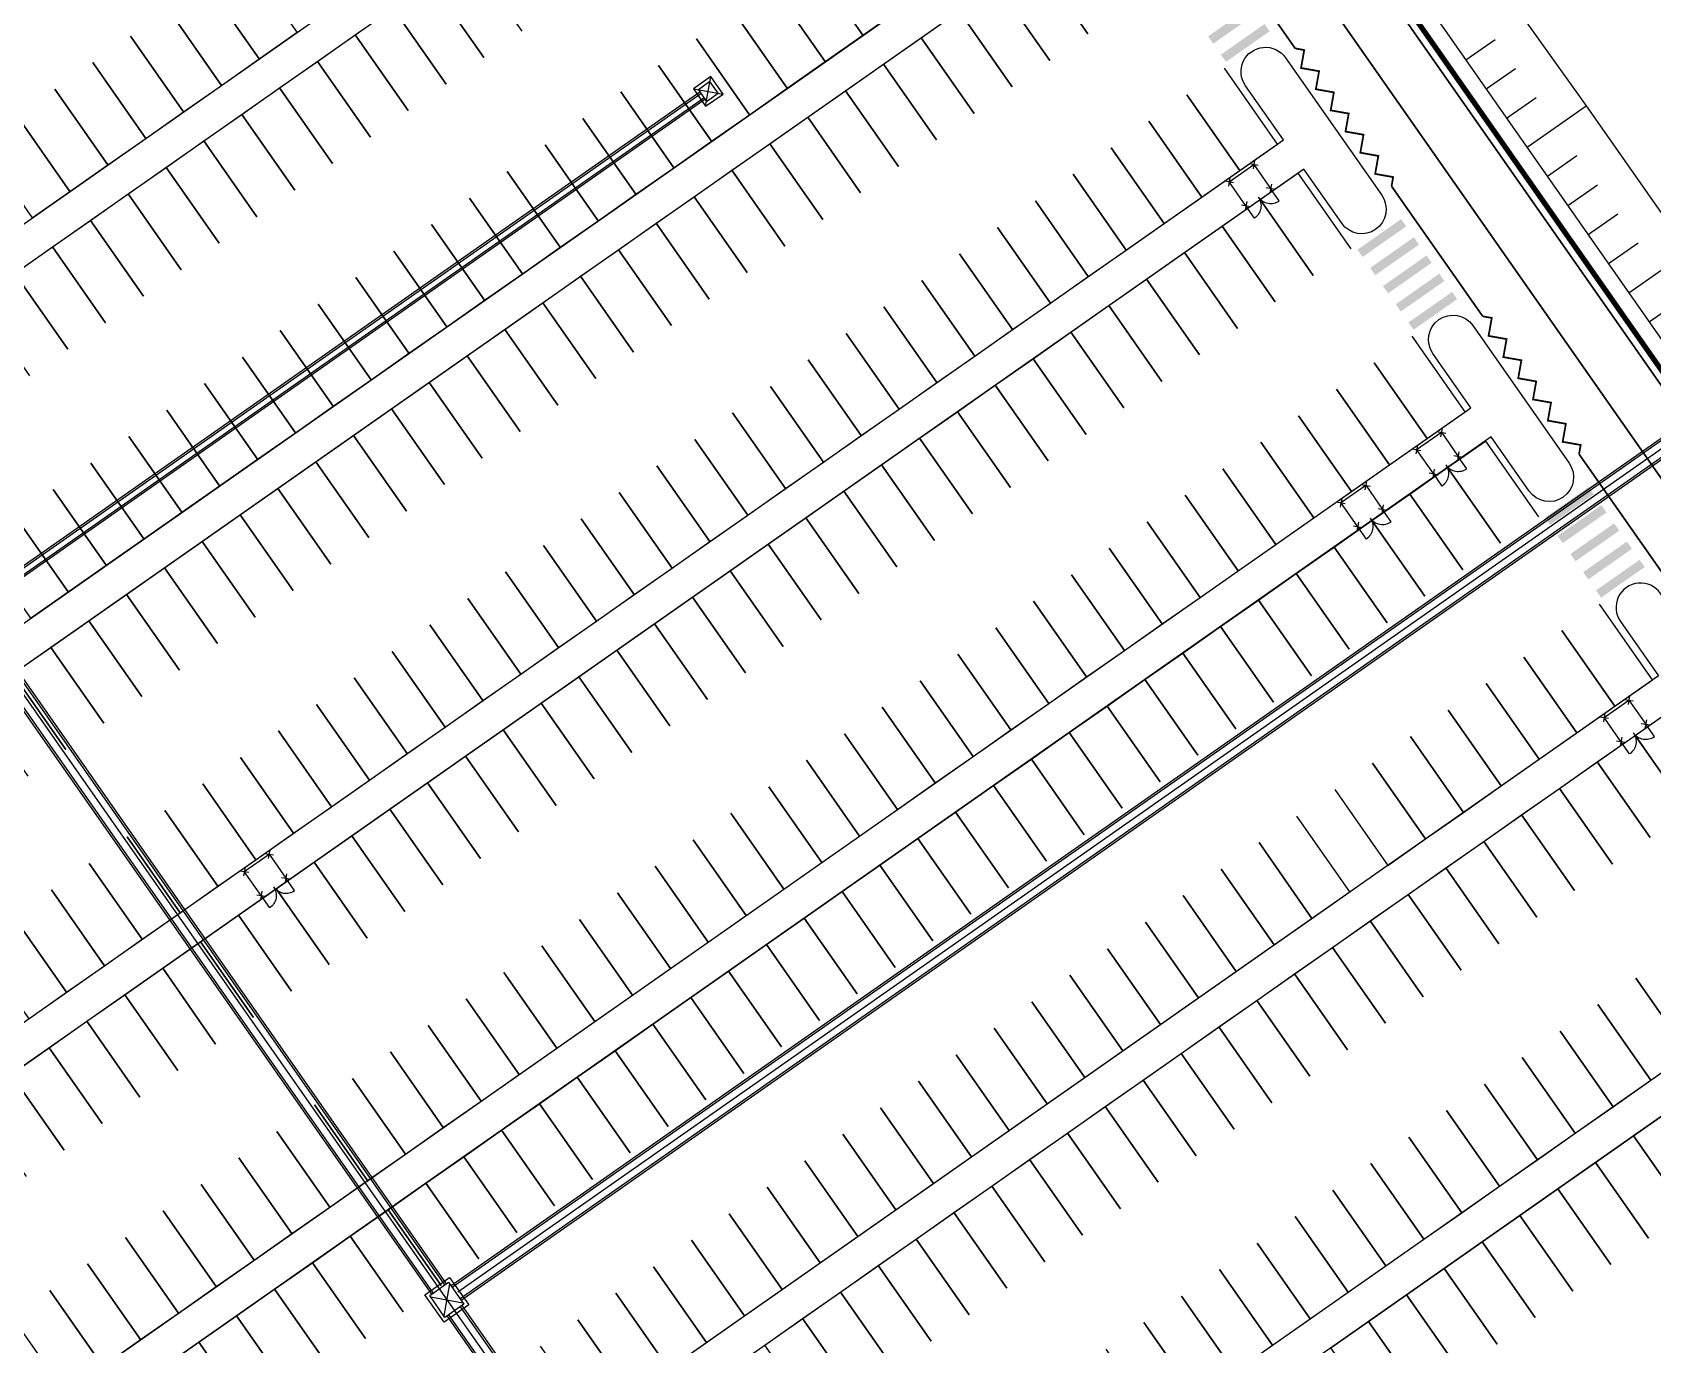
# Model space of a CAD drawing. Header units: millimetres. Extents: x 152904052 to 153933663, y 538271515 to 539240469.
# Drawn here: x 153315721 to 153406908, y 538838528 to 538912353 of the extents above; entities that cross this region are included whole.
import ezdxf

# ---------------------------------------------------------------- set-up
doc = ezdxf.new("R2010")
doc.units = ezdxf.units.MM
doc.layers.add('FENC', color=7, linetype='Continuous')
doc.layers.add('SCHM', color=9, linetype='Continuous')

# ---------------------------------------------------------------- blocks, each defined once
blk = doc.blocks.new('MF-2(H2000)')
for points in [[(48447494, 24728615), (48447141, 24728262)], [(48447141, 24728615), (48447494, 24728262)], [(48449194, 24728615), (48448841, 24728262)], [(48448841, 24728615), (48449194, 24728262)], [(48447494, 24726965), (48447141, 24726612)], [(48447141, 24726965), (48447494, 24726612)], [(48449194, 24726965), (48448841, 24726612)], [(48448841, 24726965), (48449194, 24726612)]]:
    blk.add_lwpolyline(points)
at = {"ltscale": 3}
blk.add_lwpolyline([(48447317, 24726788), (48447317, 24726788), (48447317, 24728438), (48449017, 24728438), (48449017, 24726788), (48449017, 24726788)], dxfattribs=at)
at = {"ltscale": 5}
for points in [[(48448167, 24726788, -0.414214), (48447317, 24725938), (48447317, 24726788)], [(48448167, 24726788, 0.414214), (48449017, 24725938), (48449017, 24726788)]]:
    blk.add_lwpolyline(points, format="xyb", dxfattribs=at)

msp = doc.modelspace()

# ---------------------------------------------------------------- linework, layer by layer
at = {"layer": 'SCHM'}
for p, q in [((153396399, 538910811.2), (153398038.7, 538911959.3)), ((153397546.2, 538909172.9), (153399194.1, 538910326.8)), ((153353610.9, 538908195.9), (153353905.6, 538909867.1)), ((153353610.9, 538908195.9), (153353905.6, 538909867.1)), ((153312329.6, 538880328), (153353287.2, 538909006.9)), ((153312616.4, 538879918.5), (153353574, 538908597.3)), ((153352922.6, 538909178.8), (153354593.9, 538908884.1)), ((153352922.6, 538909178.8), (153354593.9, 538908884.1)), ((153398693.3, 538907534.6), (153400349.4, 538908694.2)), ((153399840.5, 538905896.3), (153403166.5, 538908225.2)), ((153400987.6, 538904258), (153402651.5, 538905423)), ((153402134.8, 538902619.7), (153403799.4, 538903785.3)), ((153403281.9, 538900981.4), (153404947.4, 538902147.5)), ((153404429.1, 538899343.1), (153406095.4, 538900509.8)), ((153405576.2, 538897704.8), (153408910.5, 538900039.4)), ((153406723.4, 538896066.4), (153408391.3, 538897234.3))]:
    msp.add_line(p, q, dxfattribs=at)
at = {"layer": 'SCHM', "ltscale": 10}
for p, q in [((153312387, 538880246.1), (153353344.6, 538908924.9)), ((153312559, 538880000.4), (153353516.6, 538908679.2))]:
    msp.add_line(p, q, dxfattribs=at)
at = {"layer": 'SCHM'}
for points in [[(153309206.5, 538922882.6), (153362041.8, 538959878.3), (153517431.3, 538737959.2), (153500636.4, 538637005.7), (153497846.8, 538615992.3), (153507779.6, 538601806.8), (153445728.8, 538558358.4)], [(153368480.6, 538957184.3), (153379914.4, 538940774.9), (153391533.7, 538924495.3), (153403166.5, 538908225.2), (153414656.2, 538891854.9), (153426245.2, 538875554.1), (153437524, 538859036.1), (153449027.6, 538842675.5), (153460487.6, 538826284.4), (153472057.4, 538809970.2), (153483327.8, 538793446.3), (153494806.5, 538777068.3), (153506223.5, 538760647.1), (153520027.1, 538740488.4), (153516130.8, 538718753.3)], [(153359483.7, 538916458.7), (153362466.3, 538912199.1), (153364596.1, 538913690.4), (153361613.5, 538917950)], [(153375115.2, 538912266.4), (153372132.6, 538916526), (153374262.4, 538918017.3), (153377245, 538913757.7)], [(153341133.7, 538910934.5), (153338151.1, 538915194.1), (153340280.9, 538916685.4), (153343263.5, 538912425.8)], [(153325502.1, 538915126.8), (153328484.7, 538910867.2), (153330614.5, 538912358.5), (153327631.9, 538916618.1)], [(153357353.9, 538914967.4), (153360336.5, 538910707.8), (153362466.3, 538912199.1), (153359483.7, 538916458.7)], [(153372985.4, 538910775.1), (153370002.8, 538915034.7), (153372132.6, 538916526), (153375115.2, 538912266.4)], [(153323372.3, 538913635.5), (153326354.9, 538909375.9), (153328484.7, 538910867.2), (153325502.1, 538915126.8)], [(153339003.9, 538909443.2), (153336021.3, 538913702.8), (153338151.1, 538915194.1), (153341133.7, 538910934.5)], [(153355224.1, 538913476.1), (153358206.7, 538909216.5), (153360336.5, 538910707.8), (153357353.9, 538914967.4)], [(153370855.6, 538909283.8), (153367873, 538913543.4), (153370002.8, 538915034.7), (153372985.4, 538910775.1)], [(153321242.5, 538912144.2), (153324225.1, 538907884.6), (153326354.9, 538909375.9), (153323372.3, 538913635.5)], [(153336874.1, 538907951.9), (153333891.5, 538912211.5), (153336021.3, 538913702.8), (153339003.9, 538909443.2)], [(153353094.3, 538911984.8), (153356076.9, 538907725.2), (153358206.7, 538909216.5), (153355224.1, 538913476.1)], [(153368725.8, 538907792.5), (153365743.2, 538912052.1), (153367873, 538913543.4), (153370855.6, 538909283.8)], [(153319112.7, 538910652.9), (153322095.3, 538906393.3), (153324225.1, 538907884.6), (153321242.5, 538912144.2)], [(153334744.3, 538906460.6), (153331761.7, 538910720.2), (153333891.5, 538912211.5), (153336874.1, 538907951.9)], [(153350964.5, 538910493.5), (153353947.1, 538906233.9), (153356076.9, 538907725.2), (153353094.3, 538911984.8)], [(153366596, 538906301.2), (153363613.4, 538910560.8), (153365743.2, 538912052.1), (153368725.8, 538907792.5)], [(153316983, 538909161.6), (153319965.5, 538904902), (153322095.3, 538906393.3), (153319112.7, 538910652.9)], [(153332614.5, 538904969.3), (153329631.9, 538909228.9), (153331761.7, 538910720.2), (153334744.3, 538906460.6)], [(153348834.7, 538909002.2), (153351817.3, 538904742.6), (153353947.1, 538906233.9), (153350964.5, 538910493.5)], [(153364466.2, 538904809.9), (153361483.6, 538909069.5), (153363613.4, 538910560.8), (153366596, 538906301.2)], [(153380686.5, 538908842.8), (153383669.1, 538904583.2), (153385798.9, 538906074.5), (153382816.3, 538910334)], [(153314853.2, 538907670.3), (153317835.8, 538903410.7), (153319965.5, 538904902), (153316983, 538909161.6)], [(153330484.7, 538903478), (153327502.1, 538907737.6), (153329631.9, 538909228.9), (153332614.5, 538904969.3)], [(153346704.9, 538907510.9), (153349687.5, 538903251.3), (153351817.3, 538904742.6), (153348834.7, 538909002.2)], [(153362336.4, 538903318.6), (153359353.8, 538907578.2), (153361483.6, 538909069.5), (153364466.2, 538904809.9)], [(153378556.7, 538907351.5), (153381539.3, 538903091.9), (153383669.1, 538904583.2), (153380686.5, 538908842.8)], [(153312723.4, 538906179), (153315706, 538901919.4), (153317835.8, 538903410.7), (153314853.2, 538907670.3)], [(153328354.9, 538901986.7), (153325372.3, 538906246.3), (153327502.1, 538907737.6), (153330484.7, 538903478)], [(153344575.1, 538906019.6), (153347557.7, 538901760), (153349687.5, 538903251.3), (153346704.9, 538907510.9)], [(153360206.7, 538901827.3), (153357224.1, 538906086.9), (153359353.8, 538907578.2), (153362336.4, 538903318.6)], [(153376426.9, 538905860.2), (153379409.5, 538901600.6), (153381539.3, 538903091.9), (153378556.7, 538907351.5)], [(153326225.1, 538900495.4), (153323242.5, 538904755), (153325372.3, 538906246.3), (153328354.9, 538901986.7)], [(153342445.3, 538904528.3), (153345427.9, 538900268.7), (153347557.7, 538901760), (153344575.1, 538906019.6)], [(153358076.9, 538900336), (153355094.3, 538904595.6), (153357224.1, 538906086.9), (153360206.7, 538901827.3)], [(153374297.1, 538904368.9), (153377279.7, 538900109.3), (153379409.5, 538901600.6), (153376426.9, 538905860.2)], [(153324095.3, 538899004.1), (153321112.7, 538903263.7), (153323242.5, 538904755), (153326225.1, 538900495.4)], [(153340315.5, 538903037), (153343298.1, 538898777.4), (153345427.9, 538900268.7), (153342445.3, 538904528.3)], [(153355947.1, 538898844.7), (153352964.5, 538903104.3), (153355094.3, 538904595.6), (153358076.9, 538900336)], [(153372167.3, 538902877.6), (153375149.9, 538898618), (153377279.7, 538900109.3), (153374297.1, 538904368.9)], [(153387798.8, 538898685.3), (153384816.2, 538902944.9), (153386946, 538904436.2), (153389928.6, 538900176.6)], [(153321965.5, 538897512.8), (153318982.9, 538901772.4), (153321112.7, 538903263.7), (153324095.3, 538899004.1)], [(153338185.7, 538901545.7), (153341168.3, 538897286.1), (153343298.1, 538898777.4), (153340315.5, 538903037)], [(153353817.3, 538897353.4), (153350834.7, 538901613), (153352964.5, 538903104.3), (153355947.1, 538898844.7)], [(153385669, 538897194), (153382686.4, 538901453.6), (153384816.2, 538902944.9), (153387798.8, 538898685.3)], [(153370037.5, 538901386.3), (153373020.1, 538897126.7), (153375149.9, 538898618), (153372167.3, 538902877.6)], [(153319835.7, 538896021.5), (153316853.1, 538900281.1), (153318982.9, 538901772.4), (153321965.5, 538897512.8)], [(153336055.9, 538900054.4), (153339038.5, 538895794.8), (153341168.3, 538897286.1), (153338185.7, 538901545.7)], [(153351687.5, 538895862.1), (153348704.9, 538900121.7), (153350834.7, 538901613), (153353817.3, 538897353.4)], [(153367907.7, 538899895), (153370890.3, 538895635.4), (153373020.1, 538897126.7), (153370037.5, 538901386.3)], [(153383539.2, 538895702.7), (153380556.6, 538899962.3), (153382686.4, 538901453.6), (153385669, 538897194)], [(153317705.9, 538894530.2), (153314723.3, 538898789.8), (153316853.1, 538900281.1), (153319835.7, 538896021.5)], [(153333926.1, 538898563.1), (153336908.7, 538894303.5), (153339038.5, 538895794.8), (153336055.9, 538900054.4)], [(153349557.7, 538894370.8), (153346575.1, 538898630.4), (153348704.9, 538900121.7), (153351687.5, 538895862.1)], [(153365777.9, 538898403.7), (153368760.5, 538894144.1), (153370890.3, 538895635.4), (153367907.7, 538899895)], [(153381409.4, 538894211.4), (153378426.8, 538898471), (153380556.6, 538899962.3), (153383539.2, 538895702.7)], [(153315576.1, 538893038.9), (153312593.5, 538897298.5), (153314723.3, 538898789.8), (153317705.9, 538894530.2)], [(153331796.3, 538897071.8), (153334778.9, 538892812.2), (153336908.7, 538894303.5), (153333926.1, 538898563.1)], [(153347427.9, 538892879.5), (153344445.3, 538897139.1), (153346575.1, 538898630.4), (153349557.7, 538894370.8)], [(153363648.1, 538896912.4), (153366630.7, 538892652.8), (153368760.5, 538894144.1), (153365777.9, 538898403.7)], [(153379279.6, 538892720.1), (153376297, 538896979.7), (153378426.8, 538898471), (153381409.4, 538894211.4)], [(153329666.6, 538895580.5), (153332649.2, 538891320.9), (153334778.9, 538892812.2), (153331796.3, 538897071.8)], [(153417914.9, 538896883.3), (153339287.7, 538841827.9)], [(153345298.1, 538891388.2), (153342315.5, 538895647.8), (153344445.3, 538897139.1), (153347427.9, 538892879.5)], [(153361518.3, 538895421.1), (153364500.9, 538891161.5), (153366630.7, 538892652.8), (153363648.1, 538896912.4)], [(153377149.8, 538891228.8), (153374167.2, 538895488.4), (153376297, 538896979.7), (153379279.6, 538892720.1)], [(153418488.5, 538896064.1), (153339861.3, 538841008.7)], [(153343168.3, 538889896.9), (153340185.7, 538894156.5), (153342315.5, 538895647.8), (153345298.1, 538891388.2)], [(153327536.8, 538894089.2), (153330519.4, 538889829.6), (153332649.2, 538891320.9), (153329666.6, 538895580.5)], [(153359388.5, 538893929.8), (153362371.1, 538889670.2), (153364500.9, 538891161.5), (153361518.3, 538895421.1)], [(153375020, 538889737.5), (153372037.5, 538893997.1), (153374167.2, 538895488.4), (153377149.8, 538891228.8)], [(153391240.3, 538893770.4), (153394222.9, 538889510.8), (153396352.7, 538891002.1), (153393370.1, 538895261.7)], [(153325407, 538892597.9), (153328389.6, 538888338.3), (153330519.4, 538889829.6), (153327536.8, 538894089.2)], [(153341038.5, 538888405.6), (153338055.9, 538892665.2), (153340185.7, 538894156.5), (153343168.3, 538889896.9)], [(153357258.7, 538892438.5), (153360241.3, 538888178.9), (153362371.1, 538889670.2), (153359388.5, 538893929.8)], [(153372890.3, 538888246.2), (153369907.7, 538892505.8), (153372037.5, 538893997.1), (153375020, 538889737.5)], [(153389110.5, 538892279.1), (153392093.1, 538888019.5), (153394222.9, 538889510.8), (153391240.3, 538893770.4)], [(153323277.2, 538891106.6), (153326259.8, 538886847), (153328389.6, 538888338.3), (153325407, 538892597.9)], [(153338908.7, 538886914.3), (153335926.1, 538891173.9), (153338055.9, 538892665.2), (153341038.5, 538888405.6)], [(153355128.9, 538890947.2), (153358111.5, 538886687.6), (153360241.3, 538888178.9), (153357258.7, 538892438.5)], [(153370760.5, 538886754.9), (153367777.9, 538891014.5), (153369907.7, 538892505.8), (153372890.3, 538888246.2)], [(153386980.7, 538890787.8), (153389963.3, 538886528.2), (153392093.1, 538888019.5), (153389110.5, 538892279.1)], [(153321147.4, 538889615.3), (153324130, 538885355.7), (153326259.8, 538886847), (153323277.2, 538891106.6)], [(153336778.9, 538885423), (153333796.3, 538889682.6), (153335926.1, 538891173.9), (153338908.7, 538886914.3)], [(153352999.1, 538889455.9), (153355981.7, 538885196.3), (153358111.5, 538886687.6), (153355128.9, 538890947.2)], [(153368630.7, 538885263.6), (153365648.1, 538889523.2), (153367777.9, 538891014.5), (153370760.5, 538886754.9)], [(153384850.9, 538889296.5), (153387833.5, 538885036.9), (153389963.3, 538886528.2), (153386980.7, 538890787.8)], [(153319017.6, 538888124), (153322000.2, 538883864.4), (153324130, 538885355.7), (153321147.4, 538889615.3)], [(153334649.1, 538883931.7), (153331666.5, 538888191.3), (153333796.3, 538889682.6), (153336778.9, 538885423)], [(153350869.3, 538887964.6), (153353851.9, 538883705), (153355981.7, 538885196.3), (153352999.1, 538889455.9)], [(153366500.9, 538883772.3), (153363518.3, 538888031.9), (153365648.1, 538889523.2), (153368630.7, 538885263.6)], [(153382721.1, 538887805.2), (153385703.7, 538883545.6), (153387833.5, 538885036.9), (153384850.9, 538889296.5)], [(153398352.6, 538883612.9), (153395370, 538887872.5), (153397499.8, 538889363.8), (153400482.4, 538885104.2)], [(153316887.8, 538886632.7), (153319870.4, 538882373.1), (153322000.2, 538883864.4), (153319017.6, 538888124)], [(153332519.3, 538882440.4), (153329536.7, 538886700), (153331666.5, 538888191.3), (153334649.1, 538883931.7)], [(153348739.5, 538886473.3), (153351722.1, 538882213.7), (153353851.9, 538883705), (153350869.3, 538887964.6)], [(153364371.1, 538882281), (153361388.5, 538886540.6), (153363518.3, 538888031.9), (153366500.9, 538883772.3)], [(153380591.3, 538886313.9), (153383573.9, 538882054.3), (153385703.7, 538883545.6), (153382721.1, 538887805.2)], [(153396222.8, 538882121.6), (153393240.2, 538886381.2), (153395370, 538887872.5), (153398352.6, 538883612.9)], [(153314758, 538885141.4), (153317740.6, 538880881.8), (153319870.4, 538882373.1), (153316887.8, 538886632.7)], [(153330389.5, 538880949.1), (153327406.9, 538885208.7), (153329536.7, 538886700), (153332519.3, 538882440.4)], [(153362241.3, 538880789.7), (153359258.7, 538885049.3), (153361388.5, 538886540.6), (153364371.1, 538882281)], [(153346609.7, 538884982), (153349592.3, 538880722.4), (153351722.1, 538882213.7), (153348739.5, 538886473.3)], [(153378461.5, 538884822.6), (153381444.1, 538880563), (153383573.9, 538882054.3), (153380591.3, 538886313.9)], [(153394093, 538880630.3), (153391110.4, 538884889.9), (153393240.2, 538886381.2), (153396222.8, 538882121.6)], [(153312628.2, 538883650.1), (153315610.8, 538879390.5), (153317740.6, 538880881.8), (153314758, 538885141.4)], [(153328259.7, 538879457.8), (153325277.1, 538883717.4), (153327406.9, 538885208.7), (153330389.5, 538880949.1)], [(153344480, 538883490.7), (153347462.5, 538879231.1), (153349592.3, 538880722.4), (153346609.7, 538884982)], [(153360111.5, 538879298.4), (153357128.9, 538883558), (153359258.7, 538885049.3), (153362241.3, 538880789.7)], [(153376331.7, 538883331.3), (153379314.3, 538879071.7), (153381444.1, 538880563), (153378461.5, 538884822.6)], [(153391963.2, 538879139), (153388980.6, 538883398.6), (153391110.4, 538884889.9), (153394093, 538880630.3)], [(153326129.9, 538877966.5), (153323147.3, 538882226.1), (153325277.1, 538883717.4), (153328259.7, 538879457.8)], [(153342350.2, 538881999.4), (153345332.8, 538877739.8), (153347462.5, 538879231.1), (153344480, 538883490.7)], [(153357981.7, 538877807.1), (153354999.1, 538882066.7), (153357128.9, 538883558), (153360111.5, 538879298.4)], [(153374201.9, 538881840), (153377184.5, 538877580.4), (153379314.3, 538879071.7), (153376331.7, 538883331.3)], [(153389833.4, 538877647.7), (153386850.8, 538881907.3), (153388980.6, 538883398.6), (153391963.2, 538879139)], [(153324000.1, 538876475.2), (153321017.5, 538880734.8), (153323147.3, 538882226.1), (153326129.9, 538877966.5)], [(153340220.4, 538880508.1), (153343203, 538876248.5), (153345332.8, 538877739.8), (153342350.2, 538881999.4)], [(153355851.9, 538876315.8), (153352869.3, 538880575.4), (153354999.1, 538882066.7), (153357981.7, 538877807.1)], [(153372072.1, 538880348.7), (153375054.7, 538876089.1), (153377184.5, 538877580.4), (153374201.9, 538881840)], [(153387703.6, 538876156.4), (153384721.1, 538880416), (153386850.8, 538881907.3), (153389833.4, 538877647.7)], [(153321870.3, 538874983.9), (153318887.7, 538879243.5), (153321017.5, 538880734.8), (153324000.1, 538876475.2)], [(153338090.6, 538879016.8), (153341073.2, 538874757.2), (153343203, 538876248.5), (153340220.4, 538880508.1)], [(153353722.1, 538874824.5), (153350739.5, 538879084.1), (153352869.3, 538880575.4), (153355851.9, 538876315.8)], [(153369942.3, 538878857.4), (153372924.9, 538874597.8), (153375054.7, 538876089.1), (153372072.1, 538880348.7)], [(153385573.9, 538874665.1), (153382591.3, 538878924.7), (153384721.1, 538880416), (153387703.6, 538876156.4)], [(153401794.1, 538878698), (153404776.7, 538874438.4), (153406906.5, 538875929.7), (153403923.9, 538880189.3)], [(153339029.6, 538841952.4), (153312645.1, 538879633.4)], [(153319740.5, 538873492.6), (153316757.9, 538877752.2), (153318887.7, 538879243.5), (153321870.3, 538874983.9)], [(153338194.1, 538841367.3), (153311809.6, 538879048.3)], [(153335960.8, 538877525.5), (153338943.4, 538873265.9), (153341073.2, 538874757.2), (153338090.6, 538879016.8)], [(153351592.3, 538873333.2), (153348609.7, 538877592.8), (153350739.5, 538879084.1), (153353722.1, 538874824.5)], [(153367812.5, 538877366.1), (153370795.1, 538873106.5), (153372924.9, 538874597.8), (153369942.3, 538878857.4)], [(153383444.1, 538873173.8), (153380461.5, 538877433.4), (153382591.3, 538878924.7), (153385573.9, 538874665.1)], [(153399664.3, 538877206.7), (153402646.9, 538872947.1), (153404776.7, 538874438.4), (153401794.1, 538878698)], [(153317610.7, 538872001.3), (153314628.1, 538876260.9), (153316757.9, 538877752.2), (153319740.5, 538873492.6)], [(153333831, 538876034.2), (153336813.6, 538871774.6), (153338943.4, 538873265.9), (153335960.8, 538877525.5)], [(153349462.5, 538871841.9), (153346479.9, 538876101.5), (153348609.7, 538877592.8), (153351592.3, 538873333.2)], [(153381314.3, 538871682.5), (153378331.7, 538875942.1), (153380461.5, 538877433.4), (153383444.1, 538873173.8)], [(153365682.7, 538875874.8), (153368665.3, 538871615.2), (153370795.1, 538873106.5), (153367812.5, 538877366.1)], [(153397534.5, 538875715.4), (153400517.1, 538871455.8), (153402646.9, 538872947.1), (153399664.3, 538877206.7)], [(153315480.9, 538870510), (153312498.4, 538874769.6), (153314628.1, 538876260.9), (153317610.7, 538872001.3)], [(153331701.2, 538874542.9), (153334683.8, 538870283.3), (153336813.6, 538871774.6), (153333831, 538876034.2)], [(153347332.7, 538870350.6), (153344350.1, 538874610.2), (153346479.9, 538876101.5), (153349462.5, 538871841.9)], [(153363552.9, 538874383.5), (153366535.5, 538870123.9), (153368665.3, 538871615.2), (153365682.7, 538875874.8)], [(153379184.5, 538870191.2), (153376201.9, 538874450.8), (153378331.7, 538875942.1), (153381314.3, 538871682.5)], [(153395404.7, 538874224.1), (153398387.3, 538869964.5), (153400517.1, 538871455.8), (153397534.5, 538875715.4)], [(153329571.4, 538873051.6), (153332554, 538868792), (153334683.8, 538870283.3), (153331701.2, 538874542.9)], [(153345202.9, 538868859.3), (153342220.3, 538873118.9), (153344350.1, 538874610.2), (153347332.7, 538870350.6)], [(153361423.1, 538872892.2), (153364405.7, 538868632.6), (153366535.5, 538870123.9), (153363552.9, 538874383.5)], [(153377054.7, 538868699.9), (153374072.1, 538872959.5), (153376201.9, 538874450.8), (153379184.5, 538870191.2)], [(153393274.9, 538872732.8), (153396257.5, 538868473.2), (153398387.3, 538869964.5), (153395404.7, 538874224.1)], [(153408906.4, 538868540.5), (153405923.8, 538872800.1), (153408053.6, 538874291.4), (153411036.2, 538870031.8)], [(153327441.6, 538871560.3), (153330424.2, 538867300.7), (153332554, 538868792), (153329571.4, 538873051.6)], [(153343073.1, 538867368), (153340090.5, 538871627.6), (153342220.3, 538873118.9), (153345202.9, 538868859.3)], [(153359293.3, 538871400.9), (153362275.9, 538867141.3), (153364405.7, 538868632.6), (153361423.1, 538872892.2)], [(153374924.9, 538867208.6), (153371942.3, 538871468.2), (153374072.1, 538872959.5), (153377054.7, 538868699.9)], [(153391145.1, 538871241.5), (153394127.7, 538866981.9), (153396257.5, 538868473.2), (153393274.9, 538872732.8)], [(153406776.6, 538867049.2), (153403794, 538871308.8), (153405923.8, 538872800.1), (153408906.4, 538868540.5)], [(153325311.8, 538870069), (153328294.4, 538865809.4), (153330424.2, 538867300.7), (153327441.6, 538871560.3)], [(153340943.3, 538865876.7), (153337960.7, 538870136.3), (153340090.5, 538871627.6), (153343073.1, 538867368)], [(153357163.6, 538869909.6), (153360146.2, 538865650), (153362275.9, 538867141.3), (153359293.3, 538871400.9)], [(153372795.1, 538865717.3), (153369812.5, 538869976.9), (153371942.3, 538871468.2), (153374924.9, 538867208.6)], [(153389015.3, 538869750.2), (153391997.9, 538865490.6), (153394127.7, 538866981.9), (153391145.1, 538871241.5)], [(153404646.8, 538865557.9), (153401664.2, 538869817.5), (153403794, 538871308.8), (153406776.6, 538867049.2)], [(153338813.5, 538864385.4), (153335830.9, 538868645), (153337960.7, 538870136.3), (153340943.3, 538865876.7)], [(153323182, 538868577.7), (153326164.6, 538864318.1), (153328294.4, 538865809.4), (153325311.8, 538870069)], [(153355033.8, 538868418.3), (153358016.4, 538864158.7), (153360146.2, 538865650), (153357163.6, 538869909.6)], [(153370665.3, 538864226), (153367682.7, 538868485.6), (153369812.5, 538869976.9), (153372795.1, 538865717.3)], [(153402517, 538864066.6), (153399534.4, 538868326.2), (153401664.2, 538869817.5), (153404646.8, 538865557.9)], [(153321052.2, 538867086.4), (153324034.8, 538862826.8), (153326164.6, 538864318.1), (153323182, 538868577.7)], [(153336683.7, 538862894.1), (153333701.1, 538867153.7), (153335830.9, 538868645), (153338813.5, 538864385.4)], [(153352904, 538866927), (153355886.6, 538862667.4), (153358016.4, 538864158.7), (153355033.8, 538868418.3)], [(153368535.5, 538862734.7), (153365552.9, 538866994.3), (153367682.7, 538868485.6), (153370665.3, 538864226)], [(153400387.3, 538862575.3), (153397404.7, 538866834.9), (153399534.4, 538868326.2), (153402517, 538864066.6)], [(153384755.7, 538866767.6), (153387738.3, 538862508), (153389868.1, 538863999.3), (153386885.5, 538868258.9)], [(153318922.4, 538865595.1), (153321905, 538861335.5), (153324034.8, 538862826.8), (153321052.2, 538867086.4)], [(153334553.9, 538861402.8), (153331571.3, 538865662.4), (153333701.1, 538867153.7), (153336683.7, 538862894.1)], [(153350774.2, 538865435.7), (153353756.8, 538861176.1), (153355886.6, 538862667.4), (153352904, 538866927)], [(153366405.7, 538861243.4), (153363423.1, 538865503), (153365552.9, 538866994.3), (153368535.5, 538862734.7)], [(153382625.9, 538865276.3), (153385608.5, 538861016.7), (153387738.3, 538862508), (153384755.7, 538866767.6)], [(153398257.5, 538861084), (153395274.9, 538865343.6), (153397404.7, 538866834.9), (153400387.3, 538862575.3)], [(153316792.6, 538864103.8), (153319775.2, 538859844.2), (153321905, 538861335.5), (153318922.4, 538865595.1)], [(153332424.1, 538859911.5), (153329441.5, 538864171.1), (153331571.3, 538865662.4), (153334553.9, 538861402.8)], [(153348644.4, 538863944.4), (153351627, 538859684.8), (153353756.8, 538861176.1), (153350774.2, 538865435.7)], [(153364275.9, 538859752.1), (153361293.3, 538864011.7), (153363423.1, 538865503), (153366405.7, 538861243.4)], [(153380496.1, 538863785), (153383478.7, 538859525.4), (153385608.5, 538861016.7), (153382625.9, 538865276.3)], [(153396127.7, 538859592.7), (153393145.1, 538863852.3), (153395274.9, 538865343.6), (153398257.5, 538861084)], [(153314662.8, 538862612.5), (153317645.4, 538858352.9), (153319775.2, 538859844.2), (153316792.6, 538864103.8)], [(153330294.3, 538858420.2), (153327311.7, 538862679.8), (153329441.5, 538864171.1), (153332424.1, 538859911.5)], [(153346514.6, 538862453.1), (153349497.2, 538858193.5), (153351627, 538859684.8), (153348644.4, 538863944.4)], [(153362146.1, 538858260.8), (153359163.5, 538862520.4), (153361293.3, 538864011.7), (153364275.9, 538859752.1)], [(153378366.3, 538862293.7), (153381348.9, 538858034.1), (153383478.7, 538859525.4), (153380496.1, 538863785)], [(153393997.9, 538858101.4), (153391015.3, 538862361), (153393145.1, 538863852.3), (153396127.7, 538859592.7)], [(153312533, 538861121.2), (153315515.6, 538856861.6), (153317645.4, 538858352.9), (153314662.8, 538862612.5)], [(153328164.6, 538856928.9), (153325182, 538861188.5), (153327311.7, 538862679.8), (153330294.3, 538858420.2)], [(153344384.8, 538860961.8), (153347367.4, 538856702.2), (153349497.2, 538858193.5), (153346514.6, 538862453.1)], [(153360016.3, 538856769.5), (153357033.7, 538861029.1), (153359163.5, 538862520.4), (153362146.1, 538858260.8)], [(153376236.5, 538860802.4), (153379219.1, 538856542.8), (153381348.9, 538858034.1), (153378366.3, 538862293.7)], [(153391868.1, 538856610.1), (153388885.5, 538860869.7), (153391015.3, 538862361), (153393997.9, 538858101.4)], [(153326034.8, 538855437.6), (153323052.2, 538859697.2), (153325182, 538861188.5), (153328164.6, 538856928.9)], [(153357886.5, 538855278.2), (153354903.9, 538859537.8), (153357033.7, 538861029.1), (153360016.3, 538856769.5)], [(153342255, 538859470.5), (153345237.6, 538855210.9), (153347367.4, 538856702.2), (153344384.8, 538860961.8)], [(153374106.7, 538859311.1), (153377089.3, 538855051.5), (153379219.1, 538856542.8), (153376236.5, 538860802.4)], [(153389738.3, 538855118.8), (153386755.7, 538859378.4), (153388885.5, 538860869.7), (153391868.1, 538856610.1)], [(153405958.5, 538859151.7), (153408941.1, 538854892.1), (153411070.9, 538856383.4), (153408088.3, 538860643)], [(153323905, 538853946.3), (153320922.4, 538858205.9), (153323052.2, 538859697.2), (153326034.8, 538855437.6)], [(153340125.2, 538857979.2), (153343107.8, 538853719.6), (153345237.6, 538855210.9), (153342255, 538859470.5)], [(153355756.7, 538853786.9), (153352774.1, 538858046.5), (153354903.9, 538859537.8), (153357886.5, 538855278.2)], [(153371977, 538857819.8), (153374959.5, 538853560.2), (153377089.3, 538855051.5), (153374106.7, 538859311.1)], [(153387608.5, 538853627.5), (153384625.9, 538857887.1), (153386755.7, 538859378.4), (153389738.3, 538855118.8)], [(153403828.7, 538857660.4), (153406811.3, 538853400.8), (153408941.1, 538854892.1), (153405958.5, 538859151.7)], [(153321775.2, 538852455), (153318792.6, 538856714.6), (153320922.4, 538858205.9), (153323905, 538853946.3)], [(153337995.4, 538856487.9), (153340978, 538852228.3), (153343107.8, 538853719.6), (153340125.2, 538857979.2)], [(153353626.9, 538852295.6), (153350644.3, 538856555.2), (153352774.1, 538858046.5), (153355756.7, 538853786.9)], [(153369847.2, 538856328.5), (153372829.8, 538852068.9), (153374959.5, 538853560.2), (153371977, 538857819.8)], [(153385478.7, 538852136.2), (153382496.1, 538856395.8), (153384625.9, 538857887.1), (153387608.5, 538853627.5)], [(153401698.9, 538856169.1), (153404681.5, 538851909.5), (153406811.3, 538853400.8), (153403828.7, 538857660.4)], [(153319645.4, 538850963.7), (153316662.8, 538855223.3), (153318792.6, 538856714.6), (153321775.2, 538852455)], [(153335865.6, 538854996.6), (153338848.2, 538850737), (153340978, 538852228.3), (153337995.4, 538856487.9)], [(153351497.1, 538850804.3), (153348514.5, 538855063.9), (153350644.3, 538856555.2), (153353626.9, 538852295.6)], [(153367717.4, 538854837.2), (153370700, 538850577.6), (153372829.8, 538852068.9), (153369847.2, 538856328.5)], [(153383348.9, 538850644.9), (153380366.3, 538854904.5), (153382496.1, 538856395.8), (153385478.7, 538852136.2)], [(153399569.1, 538854677.8), (153402551.7, 538850418.2), (153404681.5, 538851909.5), (153401698.9, 538856169.1)], [(153317515.6, 538849472.4), (153314533, 538853732), (153316662.8, 538855223.3), (153319645.4, 538850963.7)], [(153333735.8, 538853505.3), (153336718.4, 538849245.7), (153338848.2, 538850737), (153335865.6, 538854996.6)], [(153349367.3, 538849313), (153346384.7, 538853572.6), (153348514.5, 538855063.9), (153351497.1, 538850804.3)], [(153365587.6, 538853345.9), (153368570.2, 538849086.3), (153370700, 538850577.6), (153367717.4, 538854837.2)], [(153381219.1, 538849153.6), (153378236.5, 538853413.2), (153380366.3, 538854904.5), (153383348.9, 538850644.9)], [(153397439.3, 538853186.5), (153400421.9, 538848926.9), (153402551.7, 538850418.2), (153399569.1, 538854677.8)], [(153315385.8, 538847981.1), (153312403.2, 538852240.7), (153314533, 538853732), (153317515.6, 538849472.4)], [(153331606, 538852014), (153334588.6, 538847754.4), (153336718.4, 538849245.7), (153333735.8, 538853505.3)], [(153347237.5, 538847821.7), (153344254.9, 538852081.3), (153346384.7, 538853572.6), (153349367.3, 538849313)], [(153363457.8, 538851854.6), (153366440.4, 538847595), (153368570.2, 538849086.3), (153365587.6, 538853345.9)], [(153379089.3, 538847662.3), (153376106.7, 538851921.9), (153378236.5, 538853413.2), (153381219.1, 538849153.6)], [(153395309.5, 538851695.2), (153398292.1, 538847435.6), (153400421.9, 538848926.9), (153397439.3, 538853186.5)], [(153329476.2, 538850522.7), (153332458.8, 538846263.1), (153334588.6, 538847754.4), (153331606, 538852014)], [(153345107.7, 538846330.4), (153342125.1, 538850590), (153344254.9, 538852081.3), (153347237.5, 538847821.7)], [(153376959.5, 538846171), (153373976.9, 538850430.6), (153376106.7, 538851921.9), (153379089.3, 538847662.3)], [(153361328, 538850363.3), (153364310.6, 538846103.7), (153366440.4, 538847595), (153363457.8, 538851854.6)], [(153393179.7, 538850203.9), (153396162.3, 538845944.3), (153398292.1, 538847435.6), (153395309.5, 538851695.2)], [(153408811.3, 538846011.6), (153405828.7, 538850271.2), (153407958.5, 538851762.5), (153410941.1, 538847502.9)], [(153327346.4, 538849031.4), (153330329, 538844771.8), (153332458.8, 538846263.1), (153329476.2, 538850522.7)], [(153342977.9, 538844839.1), (153339995.4, 538849098.7), (153342125.1, 538850590), (153345107.7, 538846330.4)], [(153359198.2, 538848872), (153362180.8, 538844612.4), (153364310.6, 538846103.7), (153361328, 538850363.3)], [(153374829.7, 538844679.7), (153371847.1, 538848939.3), (153373976.9, 538850430.6), (153376959.5, 538846171)], [(153391049.9, 538848712.6), (153394032.5, 538844453), (153396162.3, 538845944.3), (153393179.7, 538850203.9)], [(153406681.5, 538844520.3), (153403698.9, 538848779.9), (153405828.7, 538850271.2), (153408811.3, 538846011.6)], [(153325216.6, 538847540.1), (153328199.2, 538843280.5), (153330329, 538844771.8), (153327346.4, 538849031.4)], [(153340848.2, 538843347.8), (153337865.6, 538847607.4), (153339995.4, 538849098.7), (153342977.9, 538844839.1)], [(153357068.4, 538847380.7), (153360051, 538843121.1), (153362180.8, 538844612.4), (153359198.2, 538848872)], [(153372699.9, 538843188.4), (153369717.3, 538847448), (153371847.1, 538848939.3), (153374829.7, 538844679.7)], [(153388920.1, 538847221.3), (153391902.7, 538842961.7), (153394032.5, 538844453), (153391049.9, 538848712.6)], [(153404551.7, 538843029), (153401569.1, 538847288.6), (153403698.9, 538848779.9), (153406681.5, 538844520.3)], [(153323086.8, 538846048.8), (153326069.4, 538841789.2), (153328199.2, 538843280.5), (153325216.6, 538847540.1)], [(153338718.4, 538841856.5), (153335735.8, 538846116.1), (153337865.6, 538847607.4), (153340848.2, 538843347.8)], [(153354938.6, 538845889.4), (153357921.2, 538841629.8), (153360051, 538843121.1), (153357068.4, 538847380.7)], [(153370570.1, 538841697.1), (153367587.5, 538845956.7), (153369717.3, 538847448), (153372699.9, 538843188.4)], [(153386790.3, 538845730), (153389772.9, 538841470.4), (153391902.7, 538842961.7), (153388920.1, 538847221.3)], [(153402421.9, 538841537.7), (153399439.3, 538845797.3), (153401569.1, 538847288.6), (153404551.7, 538843029)], [(153320957, 538844557.5), (153323939.6, 538840297.9), (153326069.4, 538841789.2), (153323086.8, 538846048.8)], [(153336588.6, 538840365.2), (153333606, 538844624.8), (153335735.8, 538846116.1), (153338718.4, 538841856.5)], [(153352808.8, 538844398.1), (153355791.4, 538840138.5), (153357921.2, 538841629.8), (153354938.6, 538845889.4)], [(153368440.3, 538840205.8), (153365457.7, 538844465.4), (153367587.5, 538845956.7), (153370570.1, 538841697.1)], [(153384660.6, 538844238.7), (153387643.1, 538839979.1), (153389772.9, 538841470.4), (153386790.3, 538845730)], [(153400292.1, 538840046.4), (153397309.5, 538844306), (153399439.3, 538845797.3), (153402421.9, 538841537.7)], [(153334458.8, 538838873.9), (153331476.2, 538843133.5), (153333606, 538844624.8), (153336588.6, 538840365.2)], [(153318827.2, 538843066.2), (153321809.8, 538838806.6), (153323939.6, 538840297.9), (153320957, 538844557.5)], [(153350679, 538842906.8), (153353661.6, 538838647.2), (153355791.4, 538840138.5), (153352808.8, 538844398.1)], [(153366310.5, 538838714.5), (153363327.9, 538842974.1), (153365457.7, 538844465.4), (153368440.3, 538840205.8)], [(153382530.8, 538842747.4), (153385513.4, 538838487.8), (153387643.1, 538839979.1), (153384660.6, 538844238.7)], [(153398162.3, 538838555.1), (153395179.7, 538842814.7), (153397309.5, 538844306), (153400292.1, 538840046.4)], [(153316697.4, 538841574.9), (153319680, 538837315.3), (153321809.8, 538838806.6), (153318827.2, 538843066.2)], [(153332329, 538837382.6), (153329346.4, 538841642.2), (153331476.2, 538843133.5), (153334458.8, 538838873.9)], [(153348549.2, 538841415.5), (153351531.8, 538837155.9), (153353661.6, 538838647.2), (153350679, 538842906.8)], [(153364180.7, 538837223.2), (153361198.1, 538841482.8), (153363327.9, 538842974.1), (153366310.5, 538838714.5)], [(153396032.5, 538837063.8), (153393049.9, 538841323.4), (153395179.7, 538842814.7), (153398162.3, 538838555.1)], [(153339201.7, 538841950.8), (153338882.4, 538840140.2)], [(153380401, 538841256.1), (153383383.6, 538836996.5), (153385513.4, 538838487.8), (153382530.8, 538842747.4)], [(153314567.6, 538840083.6), (153317550.2, 538835824), (153319680, 538837315.3), (153316697.4, 538841574.9)], [(153330199.2, 538835891.3), (153327216.6, 538840150.9), (153329346.4, 538841642.2), (153332329, 538837382.6)], [(153338136.8, 538841205.1), (153339947.3, 538840885.9)], [(153346419.4, 538839924.2), (153349402, 538835664.6), (153351531.8, 538837155.9), (153348549.2, 538841415.5)], [(153362050.9, 538835731.9), (153359068.3, 538839991.5), (153361198.1, 538841482.8), (153364180.7, 538837223.2)], [(153378271.2, 538839764.8), (153381253.8, 538835505.2), (153383383.6, 538836996.5), (153380401, 538841256.1)], [(153393902.7, 538835572.5), (153390920.1, 538839832.1), (153393049.9, 538841323.4), (153396032.5, 538837063.8)], [(153328069.4, 538834400), (153325086.8, 538838659.6), (153327216.6, 538840150.9), (153330199.2, 538835891.3)], [(153339054.4, 538840138.6), (153367733.3, 538799181)], [(153339890, 538840723.6), (153368568.8, 538799766)], [(153344289.6, 538838432.9), (153347272.2, 538834173.3), (153349402, 538835664.6), (153346419.4, 538839924.2)], [(153359921.1, 538834240.6), (153356938.5, 538838500.2), (153359068.3, 538839991.5), (153362050.9, 538835731.9)], [(153376141.4, 538838273.5), (153379124, 538834013.9), (153381253.8, 538835505.2), (153378271.2, 538839764.8)], [(153391772.9, 538834081.2), (153388790.3, 538838340.8), (153390920.1, 538839832.1), (153393902.7, 538835572.5)], [(153325939.6, 538832908.7), (153322957, 538837168.3), (153325086.8, 538838659.6), (153328069.4, 538834400)]]:
    msp.add_lwpolyline(points, dxfattribs=at)
at = {"layer": 'SCHM', "const_width": 300}
msp.add_lwpolyline([(153283005.5, 538466034.4), (153077550.5, 538759454.5), (153361796.3, 538958485.6), (153516377.8, 538737720.2), (153499645.1, 538637137.3)], dxfattribs=at)
at = {"layer": 'SCHM', "ltscale": 0.005, "const_width": 100}
for points in [[(153457518.1, 538820908.9), (153366376.8, 538951072.2)], [(153392215.4, 538903700.5), (153392306, 538904214.6), (153391293.2, 538904393.2), (153391471.8, 538905406), (153390459.1, 538905584.6), (153390637.6, 538906597.3), (153389624.9, 538906775.9), (153389803.4, 538907788.7), (153388790.7, 538907967.3), (153388969.2, 538908980), (153387956.5, 538909158.6), (153388135.1, 538910171.4), (153387122.3, 538910350), (153387300.9, 538911362.7), (153386807, 538911449.8)], [(153402769.2, 538888628.1), (153402859.8, 538889142.2), (153401847.1, 538889320.8), (153402025.6, 538890333.6), (153401012.9, 538890512.2), (153401191.4, 538891524.9), (153400178.7, 538891703.5), (153400357.2, 538892716.3), (153399344.5, 538892894.9), (153399523.1, 538893907.6), (153398510.3, 538894086.2), (153398688.9, 538895099), (153397676.1, 538895277.6), (153397854.7, 538896290.3), (153397360.8, 538896377.4)]]:
    msp.add_lwpolyline(points, dxfattribs=at)
at = {"layer": 'SCHM', "ltscale": 0.3, "const_width": 100}
msp.add_lwpolyline([(153452850.5, 538806653.6, 0.4142136), (153455060.6, 538819188.2), (153367418.2, 538944354.6)], format="xyb", dxfattribs=at)
at = {"layer": 'SCHM', "ltscale": 0.0008}
for points in [[(153366166.1, 538934810.4), (153252959.3, 538855542.1), (153255095.8, 538852490.8, -0.4311951), (153254820.8, 538850617), (153253420.1, 538849636.2, -0.5104862), (153251124, 538850430.8, 0.1066809), (153246674.4, 538858456.7, -0.4461836), (153246853.5, 538859934.3), (153247760.5, 538860569.4, -0.4142136), (153249675.5, 538860231.8), (153251812.1, 538857180.4), (153365018.9, 538936448.7)], [(153251388.3, 538827791.3, -0.1425604), (153251709.2, 538840002.3, -0.1640605), (153253035.4, 538841803.3), (153254053.5, 538842516.2, -0.4146737), (153255969.7, 538842176.8), (153258106.3, 538839125.4), (153375572.7, 538921376.3), (153373436.1, 538924427.6, -1), (153375688.8, 538926005), (153381109.1, 538918264, -1), (153378856.4, 538916686.6), (153376719.9, 538919738), (153252864.1, 538833013.2), (153255000.7, 538829961.9, -0.4146737), (153254664.2, 538828045.1), (153253453, 538827197, -0.5576175), (153251304.2, 538828122, 0.5576175)]]:
    msp.add_lwpolyline(points, format="xyb", dxfattribs=at)
at = {"layer": 'SCHM', "ltscale": 0.05, "const_width": 100}
for points in [[(153386799.6, 538911444.7), (153381661.5, 538918772.9)], [(153397353.4, 538896372.3), (153392215.4, 538903700.5)], [(153407907.2, 538881299.9), (153402769.2, 538888628.1)]]:
    msp.add_lwpolyline(points, dxfattribs=at)
at = {"layer": 'SCHM', "ltscale": 0.0008}
for points in [[(153255751.7, 538819561.8, -1), (153258004.4, 538821139.2), (153260140.9, 538818087.8), (153386126.5, 538906303.9), (153383990, 538909355.2, -1), (153386242.6, 538910932.6), (153391662.9, 538903191.6, -1), (153389410.3, 538901614.2), (153387273.7, 538904665.6), (153261288.1, 538816449.5), (153263424.7, 538813398.2, -1), (153261172, 538811820.9)], [(153266305.5, 538804489.4, -1), (153268558.2, 538806066.8), (153270694.7, 538803015.4), (153396680.3, 538891231.5), (153394543.8, 538894282.8, -1), (153396796.4, 538895860.2), (153402216.7, 538888119.2, -1), (153399964.1, 538886541.8), (153397827.5, 538889593.2), (153271841.9, 538801377.1), (153273978.5, 538798325.8, -1), (153271725.8, 538796748.5)], [(153410567.2, 538871399, 1.0001704), (153412819.4, 538872976.1), (153407350.2, 538880787.8, 1), (153405097.6, 538879210.4), (153407234.1, 538876159.1), (153281248.6, 538787943), (153279112, 538790994.4, 1), (153276859.3, 538789417), (153282279.6, 538781676.1, 1), (153284532.3, 538783253.4), (153282395.7, 538786304.7), (153408381.3, 538874520.8)], [(153418935.1, 538859448.4), (153292949.5, 538771232.3), (153295086.1, 538768181, -1), (153292833.4, 538766603.7), (153287413.1, 538774344.6, -1), (153289665.8, 538775922), (153291802.4, 538772870.6), (153417787.9, 538861086.7), (153415594, 538864220, -1), (153417846.7, 538865797.3), (153423381.7, 538857892.5, -1), (153421129, 538856315.1)]]:
    msp.add_lwpolyline(points, format="xyb", close=True, dxfattribs=at)
at = {"layer": 'SCHM'}
for points in [[(153353610.9, 538908195.9), (153354593.9, 538908884.1), (153353905.6, 538909867.1), (153352922.6, 538909178.8)], [(153353660, 538908474.4), (153354315.3, 538908933.3), (153353856.5, 538909588.6), (153353201.2, 538909129.7)], [(153337800.9, 538841336.1), (153339193.4, 538842311.2), (153340283.2, 538840754.8), (153338890.6, 538839779.7)], [(153338079.4, 538841287), (153339144.3, 538842032.7), (153340004.7, 538840803.9), (153338939.8, 538840058.3)]]:
    msp.add_lwpolyline(points, close=True, dxfattribs=at)
at = {"layer": 'SCHM', "ltscale": 10}
for points in [[(153427819.2, 538903684), (153339350.8, 538841737.8)], [(153428266.6, 538903045.1), (153339798.2, 538841098.8)], [(153338939.5, 538841889.3), (153312555, 538879570.3)], [(153338284.2, 538841430.4), (153311899.7, 538879111.4)], [(153339144.6, 538840201.7), (153367823.4, 538799244.1)], [(153339799.9, 538840660.5), (153368478.7, 538799702.9)]]:
    msp.add_lwpolyline(points, dxfattribs=at)
at = {"layer": 'SCHM', "ltscale": 5, "flags": 128}
for points in [[(153417996.9, 538896330.3), (153339656.4, 538841475.7)], [(153311940.5, 538879750.4), (153368437.8, 538799063.9)]]:
    msp.add_lwpolyline(points, dxfattribs=at)
at = {"layer": 'SCHM'}
for points in [[(153382181.2, 538911720.5), (153384638.6, 538913441.2), (153381894.4, 538912130.1), (153384351.8, 538913850.8)], [(153382898.1, 538910696.6), (153385355.6, 538912417.3), (153382611.4, 538911106.1), (153385068.8, 538912826.9)], [(153390584.1, 538899719.9), (153393041.5, 538901440.7), (153390297.3, 538900129.5), (153392754.7, 538901850.2)], [(153391301, 538898696), (153393758.5, 538900416.7), (153391014.2, 538899105.6), (153393471.7, 538900826.3)], [(153392018, 538897672.1), (153394475.5, 538899392.8), (153391731.2, 538898081.6), (153394188.7, 538899802.4)], [(153392735, 538896648.1), (153395192.4, 538898368.8), (153392448.2, 538897057.7), (153394905.6, 538898778.4)], [(153393451.9, 538895624.2), (153395909.4, 538897344.9), (153393165.2, 538896033.7), (153395622.6, 538897754.5)], [(153401137.9, 538884647.5), (153403595.3, 538886368.3), (153400851.1, 538885057.1), (153403308.5, 538886777.8)], [(153401854.8, 538883623.6), (153404312.3, 538885344.3), (153401568.1, 538884033.2), (153404025.5, 538885753.9)], [(153402571.8, 538882599.7), (153405029.3, 538884320.4), (153402285, 538883009.2), (153404742.5, 538884730)], [(153403288.8, 538881575.7), (153405746.2, 538883296.4), (153403002, 538881985.3), (153405459.4, 538883706)], [(153404005.8, 538880551.8), (153406463.2, 538882272.5), (153403719, 538880961.4), (153406176.4, 538882682.1)]]:
    msp.add_solid(points, dxfattribs=at)

# ---------------------------------------------------------------- block references
at = {"layer": 'FENC', "rotation": 35.00000000244937}
for p in [(127881003.6, 490859361.7), (127891557.4, 490844289.3), (127887297.8, 490841306.7), (127902111.2, 490829216.9), (127825578.4, 490820554.7)]:
    msp.add_blockref('MF-2(H2000)', p, dxfattribs=at)

doc.saveas('drawing.dxf')
